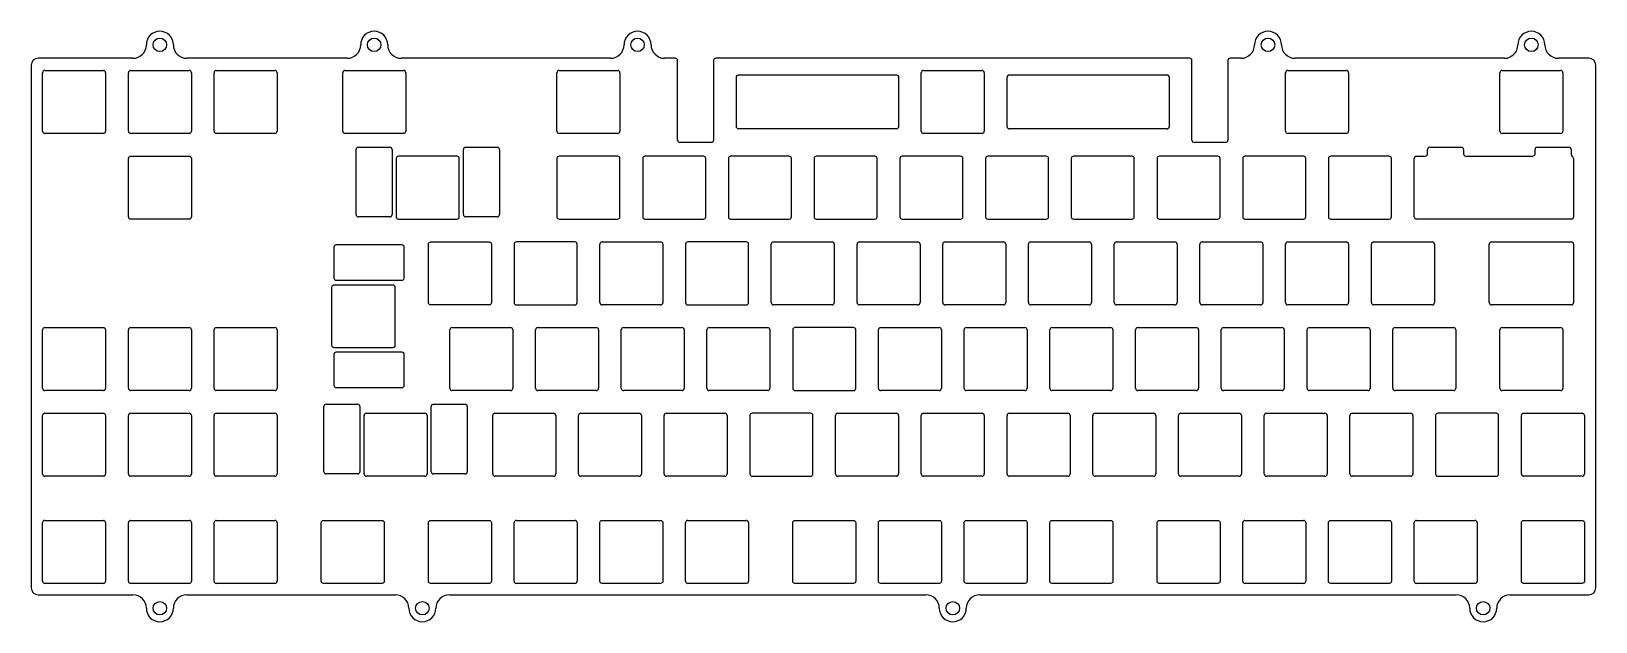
# Model space of a CAD drawing. Header units: millimetres. Extents: x -174 to 174, y -6 to 125.
import ezdxf

# ---------------------------------------------------------------- set-up
doc = ezdxf.new("R2010")
doc.units = ezdxf.units.MM
doc.layers.get('0').update_dxf_attribs({"linetype": 'CONTINUOUS'})

msp = doc.modelspace()

# ---------------------------------------------------------------- linework, layer by layer
for p, q in [((-151.26, 119.25, 0), (-172.33, 119.25)), ((-103.63, 119.25, 0), (-139.26, 119.25)), ((-45.1, 119.25, 0), (-91.63, 119.25)), ((-30.69, 119.25, 0), (-33.1, 119.25)), ((-30.19, 101.04, 0), (-30.19, 118.75)), ((-22.19, 118.75, 0), (-22.19, 101.04)), ((83.61, 119.25, 0), (-21.69, 119.25)), ((84.11, 101.04, 0), (84.11, 118.75)), ((92.11, 118.75, 0), (92.11, 101.04)), ((95.01, 119.25, 0), (92.61, 119.25)), ((153.54, 119.25, 0), (107.01, 119.25)), ((172.33, 119.25, 0), (165.54, 119.25)), ((-173.83, 117.75, 0), (-173.83, 1.5)), ((-171.31, 103.04), (-171.31, 116.04)), ((-170.81, 116.54, 0), (-157.81, 116.54)), ((-157.31, 116.04, 0), (-157.31, 103.04)), ((-152.26, 103.04), (-152.26, 116.04)), ((-151.76, 116.54, 0), (-138.76, 116.54)), ((-138.26, 116.04, 0), (-138.26, 103.04)), ((-133.21, 103.04, 0), (-133.21, 116.04)), ((-132.71, 116.54), (-119.71, 116.54)), ((-119.21, 116.04, 0), (-119.21, 103.04)), ((-104.63, 103.04, 0), (-104.63, 116.04)), ((-104.13, 116.54, 0), (-91.13, 116.54)), ((-90.63, 116.04, 0), (-90.63, 103.04)), ((-57.01, 103.04), (-57.01, 116.04)), ((-56.51, 116.54, 0), (-43.51, 116.54)), ((-43.01, 116.04, 0), (-43.01, 103.04)), ((23.96, 103.04, 0), (23.96, 116.04)), ((24.46, 116.54, 0), (37.46, 116.54)), ((37.96, 116.04), (37.96, 103.04)), ((43.01, 104.04), (43.01, 115.04)), ((43.51, 115.54, 0), (78.56, 115.54)), ((79.06, 115.04, 0), (79.06, 104.04)), ((104.92, 103.04, 0), (104.92, 116.04)), ((105.42, 116.54), (118.42, 116.54)), ((118.92, 116.04, 0), (118.92, 103.04)), ((152.54, 103.04, 0), (152.54, 116.04)), ((153.04, 116.54, 0), (166.04, 116.54)), ((166.54, 116.04), (166.54, 103.04)), ((173.83, 1.5, 0), (173.83, 117.75)), ((-157.81, 102.54, 0), (-170.81, 102.54)), ((-138.76, 102.54, 0), (-151.76, 102.54)), ((-119.71, 102.54, 0), (-132.71, 102.54)), ((-91.13, 102.54), (-104.13, 102.54)), ((-43.51, 102.54, 0), (-56.51, 102.54)), ((37.46, 102.54, 0), (24.46, 102.54)), ((78.56, 103.54, 0), (43.51, 103.54)), ((118.42, 102.54, 0), (105.42, 102.54)), ((166.04, 102.54, 0), (153.04, 102.54)), ((-151.76, 97.49), (-138.76, 97.49)), ((-101.66, 84.49, 0), (-101.66, 98.99)), ((-101.16, 99.49, 0), (-94.16, 99.49)), ((-93.66, 98.99, 0), (-93.66, 84.49)), ((-77.79, 84.49), (-77.79, 98.99)), ((-77.29, 99.49, 0), (-70.29, 99.49)), ((-69.79, 98.99, 0), (-69.79, 84.49)), ((-22.69, 100.54, 0), (-29.69, 100.54)), ((91.61, 100.54, 0), (84.61, 100.54)), ((133.99, 97.49), (135.96, 97.49)), ((136.46, 97.99), (136.46, 98.99)), ((136.96, 99.49, 0), (143.96, 99.49)), ((144.46, 98.99, 0), (144.46, 97.99, 0)), ((144.96, 97.49), (159.84, 97.49)), ((160.34, 97.99), (160.34, 98.99)), ((160.84, 99.49, 0), (167.84, 99.49)), ((168.34, 98.99, 0), (168.34, 97.9, 0)), ((-152.26, 83.99, 0), (-152.26, 96.99)), ((-138.26, 96.99, 0), (-138.26, 83.99)), ((133.49, 83.99), (133.49, 96.99)), ((168.92, 96.99), (168.92, 83.99)), ((-138.76, 83.49, 0), (-151.76, 83.49)), ((-94.16, 83.99), (-101.16, 83.99)), ((-70.29, 83.99, 0), (-77.29, 83.99)), ((168.42, 83.49), (133.99, 83.49)), ((-47.48, 64.94, 0), (-47.48, 77.94)), ((-46.98, 78.44, 0), (-33.98, 78.44)), ((-33.48, 77.94, 0), (-33.48, 64.94)), ((-9.38, 64.94, 0), (-9.38, 77.94)), ((-8.88, 78.44, 0), (4.12, 78.44)), ((4.62, 77.94, 0), (4.62, 64.94)), ((9.67, 64.94, 0), (9.67, 77.94)), ((10.17, 78.44, 0), (23.17, 78.44)), ((23.67, 77.94, 0), (23.67, 64.94)), ((28.72, 64.94, 0), (28.72, 77.94)), ((29.22, 78.44, 0), (42.22, 78.44)), ((42.72, 77.94, 0), (42.72, 64.94)), ((47.77, 64.94, 0), (47.77, 77.94)), ((48.27, 78.44, 0), (61.27, 78.44)), ((61.77, 77.94, 0), (61.77, 64.94)), ((66.82, 64.94, 0), (66.82, 77.94)), ((67.32, 78.44, 0), (80.32, 78.44)), ((80.82, 77.94, 0), (80.82, 64.94)), ((85.87, 64.94), (85.87, 77.94)), ((86.37, 78.44, 0), (99.37, 78.44)), ((99.87, 77.94, 0), (99.87, 64.94)), ((104.92, 64.94, 0), (104.92, 77.94)), ((105.42, 78.44, 0), (118.42, 78.44)), ((118.92, 77.94, 0), (118.92, 64.94)), ((123.97, 64.94, 0), (123.97, 77.94)), ((124.47, 78.44, 0), (137.47, 78.44)), ((137.97, 77.94, 0), (137.97, 64.94)), ((150.16, 64.94, 0), (150.16, 77.94)), ((150.66, 78.44, 0), (168.42, 78.44)), ((168.92, 77.94, 0), (168.92, 64.94)), ((-33.98, 64.44), (-46.98, 64.44)), ((4.12, 64.44), (-8.88, 64.44)), ((23.17, 64.44), (10.17, 64.44)), ((42.22, 64.44), (29.22, 64.44)), ((61.27, 64.44), (48.27, 64.44)), ((80.32, 64.44), (67.32, 64.44)), ((99.37, 64.44, 0), (86.37, 64.44)), ((118.42, 64.44), (105.42, 64.44)), ((137.47, 64.44), (124.47, 64.44)), ((168.42, 64.44), (150.66, 64.44)), ((-170.81, 59.39), (-157.81, 59.39)), ((-151.76, 59.39, 0), (-138.76, 59.39)), ((-132.71, 59.39, 0), (-119.71, 59.39)), ((-80.32, 59.39, 0), (-67.32, 59.39)), ((-61.27, 59.39, 0), (-48.27, 59.39)), ((-42.22, 59.39, 0), (-29.22, 59.39)), ((-23.17, 59.39, 0), (-10.17, 59.39)), ((14.93, 59.39, 0), (27.93, 59.39)), ((33.98, 59.39, 0), (46.98, 59.39)), ((53.03, 59.39, 0), (66.03, 59.39)), ((72.08, 59.39, 0), (85.08, 59.39)), ((91.13, 59.39, 0), (104.13, 59.39)), ((110.18, 59.39, 0), (123.18, 59.39)), ((129.23, 59.39, 0), (142.23, 59.39)), ((153.04, 59.39, 0), (166.04, 59.39)), ((-171.31, 45.89, 0), (-171.31, 58.89)), ((-157.31, 58.89, 0), (-157.31, 45.89)), ((-152.26, 45.89), (-152.26, 58.89)), ((-138.26, 58.89, 0), (-138.26, 45.89)), ((-133.21, 45.89, 0), (-133.21, 58.89)), ((-119.21, 58.89), (-119.21, 45.89)), ((-80.82, 45.89), (-80.82, 58.89)), ((-66.82, 58.89, 0), (-66.82, 45.89)), ((-61.77, 45.89, 0), (-61.77, 58.89)), ((-47.77, 58.89, 0), (-47.77, 45.89)), ((-42.72, 45.89, 0), (-42.72, 58.89)), ((-28.72, 58.89, 0), (-28.72, 45.89)), ((-23.67, 45.89, 0), (-23.67, 58.89)), ((-9.67, 58.89, 0), (-9.67, 45.89)), ((14.43, 45.89, 0), (14.43, 58.89)), ((28.43, 58.89, 0), (28.43, 45.89)), ((33.48, 45.89, 0), (33.48, 58.89)), ((47.48, 58.89, 0), (47.48, 45.89)), ((52.53, 45.89, 0), (52.53, 58.89)), ((66.53, 58.89, 0), (66.53, 45.89)), ((71.58, 45.89), (71.58, 58.89)), ((85.58, 58.89, 0), (85.58, 45.89)), ((90.63, 45.89, 0), (90.63, 58.89)), ((104.63, 58.89, 0), (104.63, 45.89)), ((109.68, 45.89), (109.68, 58.89)), ((123.68, 58.89, 0), (123.68, 45.89)), ((128.73, 45.89), (128.73, 58.89)), ((142.73, 58.89, 0), (142.73, 45.89)), ((152.54, 45.89, 0), (152.54, 58.89)), ((166.54, 58.89, 0), (166.54, 45.89)), ((-157.81, 45.39, 0), (-170.81, 45.39)), ((-138.76, 45.39, 0), (-151.76, 45.39)), ((-119.71, 45.39, 0), (-132.71, 45.39)), ((-67.32, 45.39, 0), (-80.32, 45.39)), ((-48.27, 45.39), (-61.27, 45.39)), ((-29.22, 45.39), (-42.22, 45.39)), ((-10.17, 45.39), (-23.17, 45.39)), ((27.93, 45.39), (14.93, 45.39)), ((46.98, 45.39), (33.98, 45.39)), ((66.03, 45.39), (53.03, 45.39)), ((85.08, 45.39, 0), (72.08, 45.39)), ((104.13, 45.39), (91.13, 45.39)), ((123.18, 45.39, 0), (110.18, 45.39)), ((142.23, 45.39, 0), (129.23, 45.39)), ((166.04, 45.39), (153.04, 45.39)), ((-108.81, 27.34, 0), (-108.81, 41.84)), ((-108.31, 42.34), (-101.31, 42.34)), ((-100.81, 41.84, 0), (-100.81, 27.34)), ((-84.93, 27.34, 0), (-84.93, 41.84)), ((-84.43, 42.34), (-77.43, 42.34)), ((-76.93, 41.84, 0), (-76.93, 27.34)), ((-171.31, 26.84), (-171.31, 39.84)), ((-170.81, 40.34, 0), (-157.81, 40.34)), ((-157.31, 39.84, 0), (-157.31, 26.84)), ((-152.26, 26.84, 0), (-152.26, 39.84)), ((-151.76, 40.34), (-138.76, 40.34)), ((-138.26, 39.84, 0), (-138.26, 26.84)), ((-133.21, 26.84), (-133.21, 39.84)), ((-132.71, 40.34, 0), (-119.71, 40.34)), ((-119.21, 39.84, 0), (-119.21, 26.84)), ((-99.87, 26.84, 0), (-99.87, 39.84)), ((-99.37, 40.34, 0), (-86.37, 40.34)), ((-85.87, 39.84, 0), (-85.87, 26.84)), ((-71.29, 26.84, 0), (-71.29, 39.84)), ((-70.79, 40.34, 0), (-57.79, 40.34)), ((-57.29, 39.84, 0), (-57.29, 26.84)), ((-52.24, 26.84, 0), (-52.24, 39.84)), ((-51.74, 40.34, 0), (-38.74, 40.34)), ((-38.24, 39.84, 0), (-38.24, 26.84)), ((-33.19, 26.84, 0), (-33.19, 39.84)), ((-32.69, 40.34, 0), (-19.69, 40.34)), ((-19.19, 39.84, 0), (-19.19, 26.84)), ((4.91, 26.84, 0), (4.91, 39.84)), ((5.41, 40.34, 0), (18.41, 40.34)), ((18.91, 39.84, 0), (18.91, 26.84)), ((23.96, 26.84, 0), (23.96, 39.84)), ((24.46, 40.34, 0), (37.46, 40.34)), ((37.96, 39.84, 0), (37.96, 26.84)), ((43.01, 26.84, 0), (43.01, 39.84)), ((43.51, 40.34, 0), (56.51, 40.34)), ((57.01, 39.84, 0), (57.01, 26.84)), ((62.06, 26.84, 0), (62.06, 39.84)), ((62.56, 40.34, 0), (75.56, 40.34)), ((76.06, 39.84, 0), (76.06, 26.84)), ((81.11, 26.84, 0), (81.11, 39.84)), ((81.61, 40.34, 0), (94.61, 40.34)), ((95.11, 39.84, 0), (95.11, 26.84)), ((100.16, 26.84, 0), (100.16, 39.84)), ((100.66, 40.34, 0), (113.66, 40.34)), ((114.16, 39.84, 0), (114.16, 26.84)), ((119.21, 26.84, 0), (119.21, 39.84)), ((119.71, 40.34, 0), (132.71, 40.34)), ((133.21, 39.84, 0), (133.21, 26.84)), ((157.31, 26.84, 0), (157.31, 39.84)), ((157.81, 40.34, 0), (170.81, 40.34)), ((171.31, 39.84, 0), (171.31, 26.84)), ((-157.81, 26.34, 0), (-170.81, 26.34)), ((-138.76, 26.34, 0), (-151.76, 26.34)), ((-119.71, 26.34, 0), (-132.71, 26.34)), ((-101.31, 26.84, 0), (-108.31, 26.84)), ((-86.37, 26.34), (-99.37, 26.34)), ((-77.43, 26.84, 0), (-84.43, 26.84)), ((-57.79, 26.34), (-70.79, 26.34)), ((-38.74, 26.34), (-51.74, 26.34)), ((-19.69, 26.34), (-32.69, 26.34)), ((18.41, 26.34), (5.41, 26.34)), ((37.46, 26.34), (24.46, 26.34)), ((56.51, 26.34), (43.51, 26.34)), ((75.56, 26.34), (62.56, 26.34)), ((94.61, 26.34), (81.61, 26.34)), ((113.66, 26.34), (100.66, 26.34)), ((132.71, 26.34), (119.71, 26.34)), ((170.81, 26.34), (157.81, 26.34)), ((-171.31, 3.02), (-171.31, 16.02)), ((-170.81, 16.52, 0), (-157.81, 16.52)), ((-157.31, 16.02, 0), (-157.31, 3.02)), ((-152.26, 3.02), (-152.26, 16.02)), ((-151.76, 16.52, 0), (-138.76, 16.52)), ((-138.26, 16.02, 0), (-138.26, 3.02)), ((-133.21, 3.02, 0), (-133.21, 16.02)), ((-132.71, 16.52, 0), (-119.71, 16.52)), ((-119.21, 16.02), (-119.21, 3.02)), ((-66.53, 3.02), (-66.53, 16.02)), ((-66.03, 16.52, 0), (-53.03, 16.52)), ((-52.53, 16.02, 0), (-52.53, 3.02)), ((-28.43, 3.02), (-28.43, 16.02)), ((-27.93, 16.52, 0), (-14.93, 16.52)), ((-14.43, 16.02, 0), (-14.43, 3.02)), ((95.39, 3.02, 0), (95.39, 16.02)), ((95.89, 16.52, 0), (108.89, 16.52)), ((109.39, 16.02), (109.39, 3.02)), ((133.49, 3.02), (133.49, 16.02)), ((133.99, 16.52, 0), (146.99, 16.52)), ((147.49, 16.02, 0), (147.49, 3.02)), ((-157.81, 2.52, 0), (-170.81, 2.52)), ((-138.76, 2.52, 0), (-151.76, 2.52)), ((-119.71, 2.52, 0), (-132.71, 2.52)), ((-53.03, 2.52, 0), (-66.03, 2.52)), ((-14.93, 2.52, 0), (-27.93, 2.52)), ((108.89, 2.52, 0), (95.89, 2.52)), ((146.99, 2.52, 0), (133.99, 2.52)), ((154.83, 0, 0), (172.33, 0)), ((-172.33, 0, 0), (-151.26, 0)), ((-139.26, 0), (-92.92, 0)), ((-80.92, 0, 0), (24.96, 0)), ((36.96, 0, 0), (142.83, 0))]:
    msp.add_line(p, q)
for points in [[(-17.14, 104.04), (-17.14, 115.04, -0.414214), (-16.64, 115.54), (18.41, 115.54, -0.414214), (18.91, 115.04), (18.91, 104.04, -0.414214), (18.41, 103.54), (-16.64, 103.54, -0.414214)], [(-92.73, 83.99, 0.414214), (-92.22, 83.49), (-79.22, 83.49, 0.414214), (-78.72, 83.99), (-78.72, 96.99, 0.414214), (-79.22, 97.49), (-92.22, 97.49, 0.414214), (-92.73, 96.99)], [(-57.01, 83.99, 0.414214), (-56.51, 83.49), (-43.51, 83.49, 0.414214), (-43.01, 83.99), (-43.01, 96.99, 0.414214), (-43.51, 97.49), (-56.51, 97.49, 0.414214), (-57.01, 96.99)], [(-37.96, 83.99, 0.414214), (-37.46, 83.49), (-24.46, 83.49, 0.414214), (-23.96, 83.99), (-23.96, 96.99, 0.414214), (-24.46, 97.49), (-37.46, 97.49, 0.414214), (-37.96, 96.99)], [(-18.91, 83.99, 0.414214), (-18.41, 83.49), (-5.41, 83.49, 0.414214), (-4.91, 83.99), (-4.91, 96.99, 0.414214), (-5.41, 97.49), (-18.41, 97.49, 0.414214), (-18.91, 96.99)], [(0.14, 83.99, 0.414214), (0.64, 83.49), (13.64, 83.49, 0.414214), (14.14, 83.99), (14.14, 96.99, 0.414214), (13.64, 97.49), (0.64, 97.49, 0.414214), (0.14, 96.99)], [(19.19, 83.99, 0.414214), (19.69, 83.49), (32.69, 83.49, 0.414214), (33.19, 83.99), (33.19, 96.99, 0.414214), (32.69, 97.49), (19.69, 97.49, 0.414214), (19.19, 96.99)], [(38.24, 83.99, 0.414214), (38.74, 83.49), (51.74, 83.49, 0.414214), (52.24, 83.99), (52.24, 96.99, 0.414214), (51.74, 97.49), (38.74, 97.49, 0.414214), (38.24, 96.99)], [(57.29, 83.99, 0.414214), (57.79, 83.49), (70.79, 83.49, 0.414214), (71.29, 83.99), (71.29, 96.99, 0.414214), (70.79, 97.49), (57.79, 97.49, 0.414214), (57.29, 96.99)], [(76.34, 83.99, 0.414214), (76.84, 83.49), (89.84, 83.49, 0.414214), (90.34, 83.99), (90.34, 96.99, 0.414214), (89.84, 97.49), (76.84, 97.49, 0.414214), (76.34, 96.99)], [(95.39, 83.99, 0.414214), (95.89, 83.49), (108.89, 83.49, 0.414214), (109.39, 83.99), (109.39, 96.99, 0.414214), (108.89, 97.49), (95.89, 97.49, 0.414214), (95.39, 96.99)], [(114.44, 83.99, 0.414214), (114.94, 83.49), (127.94, 83.49, 0.414214), (128.44, 83.99), (128.44, 96.99, 0.414214), (127.94, 97.49), (114.94, 97.49, 0.414214), (114.44, 96.99)], [(-91.01, 77.35), (-91.01, 70.35, -0.414214), (-91.51, 69.85), (-106.01, 69.85, -0.414214), (-106.51, 70.35), (-106.51, 77.35, -0.414214), (-106.01, 77.85), (-91.51, 77.85, -0.414214)], [(-71.58, 77.94), (-71.58, 64.94, -0.414214), (-72.08, 64.44), (-85.08, 64.44, -0.414214), (-85.58, 64.94), (-85.58, 77.94, -0.414214), (-85.08, 78.44), (-72.08, 78.44, -0.414214)], [(-53.03, 64.44, 0.414214), (-52.53, 64.94), (-52.53, 77.94, 0.414214), (-53.03, 78.44), (-66.03, 78.44, 0.414214), (-66.53, 77.94), (-66.53, 64.94, 0.414214), (-66.03, 64.44)], [(-14.93, 64.44, 0.414214), (-14.43, 64.94), (-14.43, 77.94, 0.414214), (-14.93, 78.44), (-27.93, 78.44, 0.414214), (-28.43, 77.94), (-28.43, 64.94, 0.414214), (-27.93, 64.44)], [(-106.51, 68.91), (-93.51, 68.91, -0.414214), (-93.01, 68.41), (-93.01, 55.41, -0.414214), (-93.51, 54.91), (-106.51, 54.91, -0.414214), (-107.01, 55.41), (-107.01, 68.41, -0.414214)], [(8.88, 45.39, 0.414214), (9.38, 45.89), (9.38, 58.89, 0.414214), (8.88, 59.39), (-4.12, 59.39, 0.414214), (-4.62, 58.89), (-4.62, 45.89, 0.414214), (-4.12, 45.39)], [(-91.01, 53.47), (-91.01, 46.47, -0.414214), (-91.51, 45.97), (-106.01, 45.97, -0.414214), (-106.51, 46.47), (-106.51, 53.47, -0.414214), (-106.01, 53.97), (-91.51, 53.97, -0.414214)], [(-14.14, 26.84, 0.414214), (-13.64, 26.34), (-0.64, 26.34, 0.414214), (-0.14, 26.84), (-0.14, 39.84, 0.414214), (-0.64, 40.34), (-13.64, 40.34, 0.414214), (-14.14, 39.84)], [(151.76, 26.34, 0.414214), (152.26, 26.84), (152.26, 39.84, 0.414214), (151.76, 40.34), (138.76, 40.34, 0.414214), (138.26, 39.84), (138.26, 26.84, 0.414214), (138.76, 26.34)], [(-95.89, 2.52), (-108.89, 2.52, -0.414214), (-109.39, 3.02), (-109.39, 16.02, -0.414214), (-108.89, 16.52), (-95.89, 16.52, -0.414214), (-95.39, 16.02), (-95.39, 3.02, -0.414214)], [(-85.08, 16.52), (-72.08, 16.52, -0.414214), (-71.58, 16.02), (-71.58, 3.02, -0.414214), (-72.08, 2.52), (-85.08, 2.52, -0.414214), (-85.58, 3.02), (-85.58, 16.02, -0.414214)], [(-33.98, 2.52), (-46.98, 2.52, -0.414214), (-47.48, 3.02), (-47.48, 16.02, -0.414214), (-46.98, 16.52), (-33.98, 16.52, -0.414214), (-33.48, 16.02), (-33.48, 3.02, -0.414214)], [(9.38, 16.02), (9.38, 3.02, -0.414214), (8.88, 2.52), (-4.12, 2.52, -0.414214), (-4.62, 3.02), (-4.62, 16.02, -0.414214), (-4.12, 16.52), (8.88, 16.52, -0.414214)], [(14.93, 16.52), (27.93, 16.52, -0.414214), (28.43, 16.02), (28.43, 3.02, -0.414214), (27.93, 2.52), (14.93, 2.52, -0.414214), (14.43, 3.02), (14.43, 16.02, -0.414214)], [(46.98, 2.52), (33.98, 2.52, -0.414214), (33.48, 3.02), (33.48, 16.02, -0.414214), (33.98, 16.52), (46.98, 16.52, -0.414214), (47.48, 16.02), (47.48, 3.02, -0.414214)], [(66.03, 2.52), (53.03, 2.52, -0.414214), (52.53, 3.02), (52.53, 16.02, -0.414214), (53.03, 16.52), (66.03, 16.52, -0.414214), (66.53, 16.02), (66.53, 3.02, -0.414214)], [(89.84, 2.52), (76.84, 2.52, -0.414214), (76.34, 3.02), (76.34, 16.02, -0.414214), (76.84, 16.52), (89.84, 16.52, -0.414214), (90.34, 16.02), (90.34, 3.02, -0.414214)], [(127.94, 2.52), (114.94, 2.52, -0.414214), (114.44, 3.02), (114.44, 16.02, -0.414214), (114.94, 16.52), (127.94, 16.52, -0.414214), (128.44, 16.02), (128.44, 3.02, -0.414214)], [(170.81, 2.52), (157.81, 2.52, -0.414214), (157.31, 3.02), (157.31, 16.02, -0.414214), (157.81, 16.52), (170.81, 16.52, -0.414214), (171.31, 16.02), (171.31, 3.02, -0.414214)]]:
    msp.add_lwpolyline(points, format="xyb", close=True)
for centre in [(-145.26, 122.25, 0), (-97.63, 122.25, 0), (-39.1, 122.25, 0), (101.01, 122.25, 0), (159.54, 122.25, 0), (-145.26, -3, 0), (-86.92, -3, 0), (30.96, -3, 0), (148.83, -3, 0)]:
    msp.add_circle(centre, 1.5)
for centre, radius, start, end in [((-145.26, 122.25, 0), 3, 0, 180), ((-97.63, 122.25, 0), 3, 0, 180), ((-39.1, 122.25, 0), 3, 0, 180), ((101.01, 122.25, 0), 3, 0, 180), ((159.54, 122.25, 0), 3, 0, 180), ((-151.26, 122.25, 0), 3, -90, 0), ((-139.26, 122.25, 0), 3, 180, 270), ((-103.63, 122.25, 0), 3, -90, 0), ((-91.63, 122.25, 0), 3, 180, 270), ((-45.1, 122.25, 0), 3, -90, 0), ((-33.1, 122.25, 0), 3, 180, 270), ((95.01, 122.25, 0), 3, -90, 0), ((107.01, 122.25, 0), 3, 180, 270), ((153.54, 122.25, 0), 3, -90, 0), ((165.54, 122.25, 0), 3, 180, 270), ((-170.81, 116.04, 0), 0.5, 90, 179.9999), ((-157.81, 116.04, 0), 0.5, 0, 90), ((-151.76, 116.04, 0), 0.5, 90, 179.9999), ((-138.76, 116.04, 0), 0.5, 0, 90), ((-119.71, 116.04, 0), 0.5, 0, 90), ((-104.13, 116.04, 0), 0.5, 90, 180), ((-91.13, 116.04, 0), 0.5, 0, 90), ((-56.51, 116.04, 0), 0.5, 90, 180), ((-43.51, 116.04, 0), 0.5, 0, 90), ((24.46, 116.04, 0), 0.5, 90, 180), ((43.51, 115.04, 0), 0.5, 90, 180), ((78.56, 115.04, 0), 0.5, 0, 90), ((118.42, 116.04, 0), 0.5, 0, 90), ((153.04, 116.04, 0), 0.5, 90, 180), ((-157.81, 103.04, 0), 0.5, -90, 0.0001), ((-138.76, 103.04, 0), 0.5, -90, 0.0001), ((-132.71, 103.04, 0), 0.5, 180, 270), ((-119.71, 103.04, 0), 0.5, -90, 0.0001), ((-104.13, 103.04, 0), 0.5, 180, 270), ((-43.51, 103.04, 0), 0.5, -90, 0), ((-29.69, 101.04, 0), 0.5, 180, 270), ((-22.69, 101.04, 0), 0.5, -90, 0), ((24.46, 103.04, 0), 0.5, 180, 270), ((37.46, 103.04, 0), 0.5, -90, 0), ((78.56, 104.04, 0), 0.5, -90, 0), ((84.61, 101.04, 0), 0.5, 180, 270), ((91.61, 101.04, 0), 0.5, -90, 0), ((105.42, 103.04, 0), 0.5, 180, 270), ((118.42, 103.04, 0), 0.5, -90, 0), ((153.04, 103.04, 0), 0.5, 180, 270), ((166.04, 103.04, 0), 0.5, -90, 0), ((-138.76, 96.99, 0), 0.5, 0, 90), ((-101.16, 98.99, 0), 0.5, 90, 180), ((-94.16, 98.99, 0), 0.5, 0, 90), ((-77.29, 98.99, 0), 0.5, 90, 180), ((-70.29, 98.99, 0), 0.5, 0, 90), ((133.99, 96.99), 0.5, 90, 180), ((135.96, 97.99), 0.5, -90, 0), ((136.96, 98.99, 0), 0.5, 90, 180), ((143.96, 98.99, 0), 0.5, 0, 90), ((159.84, 97.99), 0.5, -90, 0), ((160.84, 98.99, 0), 0.5, 90, 180), ((167.84, 98.99, 0), 0.5, 0, 90), ((168.42, 96.99), 0.5, 0, 65.6066), ((-151.76, 83.99, 0), 0.5, 180, 270), ((-138.76, 83.99, 0), 0.5, -90, 0.0001), ((-101.16, 84.49, 0), 0.5, 180, 270), ((-70.29, 84.49, 0), 0.5, -90, 0), ((133.99, 83.99), 0.5, 180, 270), ((168.42, 83.99), 0.5, -90, 0), ((-46.98, 77.94, 0), 0.5, 90, 180), ((-33.98, 77.94, 0), 0.5, 0, 90), ((-8.88, 77.94, 0), 0.5, 90, 180), ((4.12, 77.94, 0), 0.5, 0, 90), ((10.17, 77.94, 0), 0.5, 90, 180), ((23.17, 77.94, 0), 0.5, 0, 90), ((29.22, 77.94, 0), 0.5, 90, 180), ((42.22, 77.94, 0), 0.5, 0, 90), ((48.27, 77.94, 0), 0.5, 90, 180), ((61.27, 77.94, 0), 0.5, 0, 90), ((67.32, 77.94, 0), 0.5, 90, 180), ((80.32, 77.94, 0), 0.5, 0, 90), ((86.37, 77.94, 0), 0.5, 90, 180), ((99.37, 77.94, 0), 0.5, 0, 90), ((105.42, 77.94, 0), 0.5, 90, 180), ((118.42, 77.94, 0), 0.5, 0, 90), ((124.47, 77.94, 0), 0.5, 90, 180), ((137.47, 77.94, 0), 0.5, 0, 90), ((150.66, 77.94, 0), 0.5, 90, 180), ((168.42, 77.94, 0), 0.5, 0, 90), ((-46.98, 64.94, 0), 0.5, 180, 270), ((-8.88, 64.94, 0), 0.5, 180, 270), ((10.17, 64.94, 0), 0.5, 180, 270), ((29.22, 64.94, 0), 0.5, 180, 270), ((48.27, 64.94, 0), 0.5, 180, 270), ((67.32, 64.94, 0), 0.5, 180, 270), ((99.37, 64.94, 0), 0.5, -90, 0), ((105.42, 64.94, 0), 0.5, 180, 270), ((124.47, 64.94, 0), 0.5, 180, 270), ((150.66, 64.94, 0), 0.5, 180, 270), ((-157.81, 58.89, 0), 0.5, 0, 90), ((-151.76, 58.89, 0), 0.5, 90, 179.9999), ((-138.76, 58.89, 0), 0.5, 0, 90), ((-132.71, 58.89, 0), 0.5, 90, 179.9999), ((-80.32, 58.89, 0), 0.5, 90, 180), ((-67.32, 58.89, 0), 0.5, 0, 90), ((-61.27, 58.89, 0), 0.5, 90, 180), ((-48.27, 58.89, 0), 0.5, 0, 90), ((-42.22, 58.89, 0), 0.5, 90, 180), ((-29.22, 58.89, 0), 0.5, 0, 90), ((-23.17, 58.89, 0), 0.5, 90, 180), ((-10.17, 58.89, 0), 0.5, 0, 90), ((14.93, 58.89, 0), 0.5, 90, 180), ((27.93, 58.89, 0), 0.5, 0, 90), ((33.98, 58.89, 0), 0.5, 90, 180), ((46.98, 58.89, 0), 0.5, 0, 90), ((53.03, 58.89, 0), 0.5, 90, 180), ((66.03, 58.89, 0), 0.5, 0, 90), ((72.08, 58.89, 0), 0.5, 90, 180), ((85.08, 58.89, 0), 0.5, 0, 90), ((91.13, 58.89, 0), 0.5, 90, 180), ((104.13, 58.89, 0), 0.5, 0, 90), ((110.18, 58.89, 0), 0.5, 90, 180), ((123.18, 58.89, 0), 0.5, 0, 90), ((129.23, 58.89, 0), 0.5, 90, 180), ((142.23, 58.89, 0), 0.5, 0, 90), ((153.04, 58.89, 0), 0.5, 90, 180), ((166.04, 58.89, 0), 0.5, 0, 90), ((-170.81, 45.89, 0), 0.5, 180, 270), ((-157.81, 45.89, 0), 0.5, -90, 0.0001), ((-138.76, 45.89, 0), 0.5, -90, 0.0001), ((-132.71, 45.89, 0), 0.5, 180, 270), ((-119.71, 45.89, 0), 0.5, -90, 0.0001), ((-67.32, 45.89, 0), 0.5, -90, 0), ((-61.27, 45.89, 0), 0.5, 180, 270), ((-42.22, 45.89, 0), 0.5, 180, 270), ((-23.17, 45.89, 0), 0.5, 180, 270), ((14.93, 45.89, 0), 0.5, 180, 270), ((33.98, 45.89, 0), 0.5, 180, 270), ((53.03, 45.89, 0), 0.5, 180, 270), ((85.08, 45.89, 0), 0.5, -90, 0), ((91.13, 45.89, 0), 0.5, 180, 270), ((123.18, 45.89, 0), 0.5, -90, 0), ((142.23, 45.89, 0), 0.5, -90, 0), ((153.04, 45.89, 0), 0.5, 180, 270), ((-101.31, 41.84, 0), 0.5, 0, 90), ((-77.43, 41.84, 0), 0.5, 0, 90), ((-170.81, 39.84, 0), 0.5, 90, 179.9999), ((-157.81, 39.84, 0), 0.5, 0, 90), ((-138.76, 39.84, 0), 0.5, 0, 90), ((-132.71, 39.84, 0), 0.5, 90, 179.9999), ((-119.71, 39.84, 0), 0.5, 0, 90), ((-99.37, 39.84, 0), 0.5, 90, 180), ((-86.37, 39.84, 0), 0.5, 0, 90), ((-70.79, 39.84, 0), 0.5, 90, 180), ((-57.79, 39.84, 0), 0.5, 0, 90), ((-51.74, 39.84, 0), 0.5, 90, 180), ((-38.74, 39.84, 0), 0.5, 0, 90), ((-32.69, 39.84, 0), 0.5, 90, 180), ((-19.69, 39.84, 0), 0.5, 0, 90), ((5.41, 39.84, 0), 0.5, 90, 180), ((18.41, 39.84, 0), 0.5, 0, 90), ((24.46, 39.84, 0), 0.5, 90, 180), ((37.46, 39.84, 0), 0.5, 0, 90), ((43.51, 39.84, 0), 0.5, 90, 180), ((56.51, 39.84, 0), 0.5, 0, 90), ((62.56, 39.84, 0), 0.5, 90, 180), ((75.56, 39.84, 0), 0.5, 0, 90), ((81.61, 39.84, 0), 0.5, 90, 180), ((94.61, 39.84, 0), 0.5, 0, 90), ((100.66, 39.84, 0), 0.5, 90, 180), ((113.66, 39.84, 0), 0.5, 0, 90), ((119.71, 39.84, 0), 0.5, 90, 180), ((132.71, 39.84, 0), 0.5, 0, 90), ((157.81, 39.84, 0), 0.5, 90, 180), ((170.81, 39.84, 0), 0.5, 0, 90), ((-157.81, 26.84, 0), 0.5, -90, 0.0001), ((-151.76, 26.84, 0), 0.5, 180, 270), ((-138.76, 26.84, 0), 0.5, -90, 0.0001), ((-119.71, 26.84, 0), 0.5, -90, 0.0001), ((-108.31, 27.34, 0), 0.5, 180, 270), ((-101.31, 27.34, 0), 0.5, -90, 0), ((-99.37, 26.84, 0), 0.5, 180, 270), ((-84.43, 27.34, 0), 0.5, 180, 270), ((-77.43, 27.34, 0), 0.5, -90, 0), ((-70.79, 26.84, 0), 0.5, 180, 270), ((-51.74, 26.84, 0), 0.5, 180, 270), ((-32.69, 26.84, 0), 0.5, 180, 270), ((5.41, 26.84, 0), 0.5, 180, 270), ((24.46, 26.84, 0), 0.5, 180, 270), ((43.51, 26.84, 0), 0.5, 180, 270), ((62.56, 26.84, 0), 0.5, 180, 270), ((81.61, 26.84, 0), 0.5, 180, 270), ((100.66, 26.84, 0), 0.5, 180, 270), ((119.71, 26.84, 0), 0.5, 180, 270), ((157.81, 26.84, 0), 0.5, 180, 270), ((-170.81, 16.02, 0), 0.5, 90, 179.9999), ((-157.81, 16.02, 0), 0.5, 0, 90), ((-151.76, 16.02, 0), 0.5, 90, 179.9999), ((-138.76, 16.02, 0), 0.5, 0, 90), ((-132.71, 16.02, 0), 0.5, 90, 179.9999), ((-66.03, 16.02, 0), 0.5, 90, 180), ((-53.03, 16.02, 0), 0.5, 0, 90), ((-27.93, 16.02, 0), 0.5, 90, 180), ((-14.93, 16.02, 0), 0.5, 0, 90), ((95.89, 16.02, 0), 0.5, 90, 180), ((133.99, 16.02, 0), 0.5, 90, 180), ((146.99, 16.02, 0), 0.5, 0, 90), ((-157.81, 3.02, 0), 0.5, -90, 0.0001), ((-138.76, 3.02, 0), 0.5, -90, 0.0001), ((-132.71, 3.02, 0), 0.5, 180, 270), ((-119.71, 3.02, 0), 0.5, -90, 0.0001), ((-53.03, 3.02, 0), 0.5, -90, 0), ((-14.93, 3.02, 0), 0.5, -90, 0), ((95.89, 3.02, 0), 0.5, 180, 270), ((108.89, 3.02, 0), 0.5, -90, 0), ((142.83, -3, 0), 3, 0, 90), ((146.99, 3.02, 0), 0.5, -90, 0), ((154.83, -3, 0), 3, 90, 180), ((-151.26, -3, 0), 3, 0, 90), ((-145.26, -3, 0), 3, -180, 0), ((-92.92, -3, 0), 3, 0, 90), ((-86.92, -3, 0), 3, 180, 360), ((-80.92, -3, 0), 3, 90, 180), ((24.96, -3, 0), 3, 0, 90), ((30.96, -3, 0), 3, 180, 360), ((36.96, -3, 0), 3, 90, 180), ((148.83, -3, 0), 3, 180, 360)]:
    msp.add_arc(centre, radius, start, end)
at = {"extrusion": (-4.95087e-15, 5.63453e-07, 1)}
msp.add_arc((-172.33, 117.75, 0), 1.5, 90, 180, dxfattribs=at)
at = {"extrusion": (4.98265e-07, 0, 1)}
for centre, start, end in [((-30.69, 118.75, 0), 0, 90), ((83.61, 118.75, 0), 0, 90), ((37.46, 116.04, 0), 0, 90), ((166.04, 116.04, 0), 0, 90), ((144.96, 97.99, 0), 180, 270), ((168.84, 97.9, 0), 180, 245.6066), ((108.89, 16.02, 0), 0, 90)]:
    msp.add_arc(centre, 0.5, start, end, dxfattribs=at)
at = {"extrusion": (-4.42534e-21, 4.98257e-07, 1)}
msp.add_arc((-21.69, 118.75, 0), 0.5, 90, 180, dxfattribs=at)
at = {"extrusion": (0, 4.98265e-07, 1)}
for centre in [(92.61, 118.75, 0), (105.42, 116.04, 0), (-108.31, 41.84, 0), (-84.43, 41.84, 0)]:
    msp.add_arc(centre, 0.5, 90, 180, dxfattribs=at)
at = {"extrusion": (1.66088e-07, 0, 1)}
msp.add_arc((172.33, 117.75, 0), 1.5, 0, 90, dxfattribs=at)
at = {"extrusion": (0, 1.69036e-06, 1)}
for centre in [(-132.71, 116.04, 0), (-151.76, 96.99, 0), (-170.81, 58.89, 0), (-151.76, 39.84, 0)]:
    msp.add_arc(centre, 0.5, 90, 179.9999, dxfattribs=at)
at = {"extrusion": (-1.69036e-06, 0, 1)}
for centre in [(-170.81, 103.04, 0), (-151.76, 103.04, 0), (-151.76, 45.89, 0), (-170.81, 26.84, 0), (-132.71, 26.84, 0), (-170.81, 3.02, 0), (-151.76, 3.02, 0)]:
    msp.add_arc(centre, 0.5, 180, 270, dxfattribs=at)
at = {"extrusion": (0, -4.98265e-07, 1)}
for centre in [(-91.13, 103.04, 0), (-94.16, 84.49, 0), (-33.98, 64.94, 0), (4.12, 64.94, 0), (23.17, 64.94, 0), (42.22, 64.94, 0), (61.27, 64.94, 0), (80.32, 64.94, 0), (118.42, 64.94, 0), (137.47, 64.94, 0), (168.42, 64.94, 0), (-48.27, 45.89, 0), (-29.22, 45.89, 0), (-10.17, 45.89, 0), (27.93, 45.89, 0), (46.98, 45.89, 0), (66.03, 45.89, 0), (104.13, 45.89, 0), (166.04, 45.89, 0), (-86.37, 26.84, 0), (-57.79, 26.84, 0), (-38.74, 26.84, 0), (-19.69, 26.84, 0), (18.41, 26.84, 0), (37.46, 26.84, 0), (56.51, 26.84, 0), (75.56, 26.84, 0), (94.61, 26.84, 0), (113.66, 26.84, 0), (132.71, 26.84, 0), (170.81, 26.84, 0)]:
    msp.add_arc(centre, 0.5, 270, 360, dxfattribs=at)
at = {"extrusion": (-4.98265e-07, 0, 1)}
for centre in [(-56.51, 103.04, 0), (43.51, 104.04, 0), (-77.29, 84.49, 0), (86.37, 64.94, 0), (-80.32, 45.89, 0), (72.08, 45.89, 0), (110.18, 45.89, 0), (129.23, 45.89, 0), (-66.03, 3.02, 0), (-27.93, 3.02, 0), (133.99, 3.02, 0)]:
    msp.add_arc(centre, 0.5, 180, 270, dxfattribs=at)
at = {"extrusion": (1.69036e-06, 0, 1)}
for centre in [(-119.71, 58.89, 0), (-119.71, 16.02, 0)]:
    msp.add_arc(centre, 0.5, 0, 90, dxfattribs=at)
at = {"extrusion": (-5.63453e-07, 1.0426e-22, 1)}
msp.add_arc((-172.33, 1.5, 0), 1.5, 180, 270, dxfattribs=at)
at = {"extrusion": (0, -1.66088e-07, 1)}
msp.add_arc((172.33, 1.5), 1.5, 270, 360, dxfattribs=at)
at = {"extrusion": (0, 2.81726e-07, 1)}
msp.add_arc((-139.26, -3), 3, 90, 180, dxfattribs=at)

doc.saveas('drawing.dxf')
